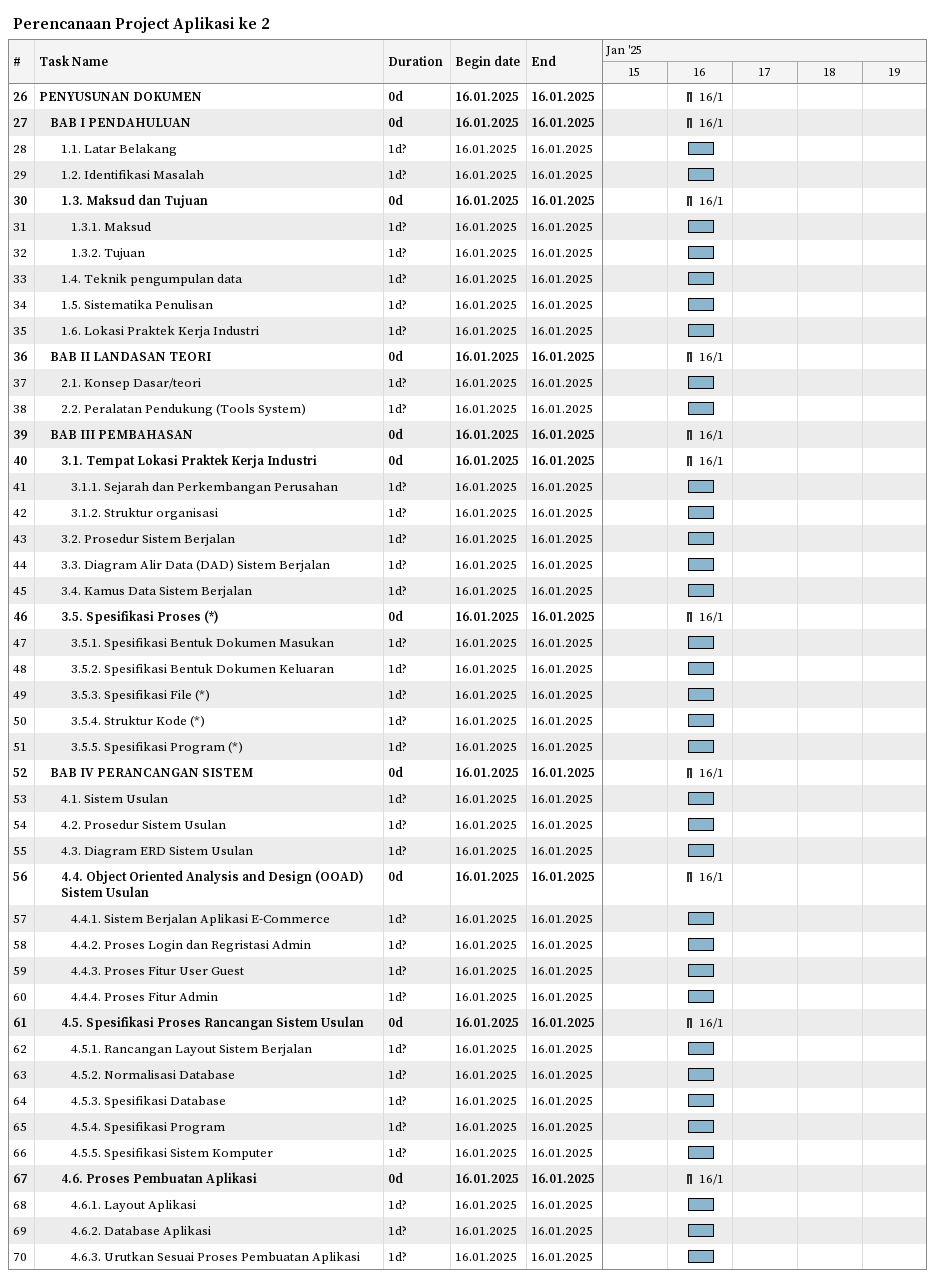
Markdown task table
Perencanaan Project Aplikasi ke 2

| ID | Level | Task | Duration | Start | Finish |
|---|---|---|---|---|---|
| 26 | 1 | **PENYUSUNAN DOKUMEN** | 0d | 2025-01-16 | 2025-01-16 |
| 27 | 2 | **BAB I PENDAHULUAN** | 0d | 2025-01-16 | 2025-01-16 |
| 28 | 3 | 1.1. Latar Belakang | 1d? | 2025-01-16 | 2025-01-16 |
| 29 | 3 | 1.2. Identifikasi Masalah | 1d? | 2025-01-16 | 2025-01-16 |
| 30 | 3 | **1.3. Maksud dan Tujuan** | 0d | 2025-01-16 | 2025-01-16 |
| 31 | 4 | 1.3.1. Maksud | 1d? | 2025-01-16 | 2025-01-16 |
| 32 | 4 | 1.3.2. Tujuan | 1d? | 2025-01-16 | 2025-01-16 |
| 33 | 3 | 1.4. Teknik pengumpulan data | 1d? | 2025-01-16 | 2025-01-16 |
| 34 | 3 | 1.5. Sistematika Penulisan | 1d? | 2025-01-16 | 2025-01-16 |
| 35 | 3 | 1.6. Lokasi Praktek Kerja Industri | 1d? | 2025-01-16 | 2025-01-16 |
| 36 | 2 | **BAB II LANDASAN TEORI** | 0d | 2025-01-16 | 2025-01-16 |
| 37 | 3 | 2.1. Konsep Dasar/teori | 1d? | 2025-01-16 | 2025-01-16 |
| 38 | 3 | 2.2. Peralatan Pendukung (Tools System) | 1d? | 2025-01-16 | 2025-01-16 |
| 39 | 2 | **BAB III PEMBAHASAN** | 0d | 2025-01-16 | 2025-01-16 |
| 40 | 3 | **3.1. Tempat Lokasi Praktek Kerja Industri** | 0d | 2025-01-16 | 2025-01-16 |
| 41 | 4 | 3.1.1. Sejarah dan Perkembangan Perusahan | 1d? | 2025-01-16 | 2025-01-16 |
| 42 | 4 | 3.1.2. Struktur organisasi | 1d? | 2025-01-16 | 2025-01-16 |
| 43 | 3 | 3.2. Prosedur Sistem Berjalan | 1d? | 2025-01-16 | 2025-01-16 |
| 44 | 3 | 3.3. Diagram Alir Data (DAD) Sistem Berjalan | 1d? | 2025-01-16 | 2025-01-16 |
| 45 | 3 | 3.4. Kamus Data Sistem Berjalan | 1d? | 2025-01-16 | 2025-01-16 |
| 46 | 3 | **3.5. Spesifikasi Proses (*)** | 0d | 2025-01-16 | 2025-01-16 |
| 47 | 4 | 3.5.1. Spesifikasi Bentuk Dokumen Masukan | 1d? | 2025-01-16 | 2025-01-16 |
| 48 | 4 | 3.5.2. Spesifikasi Bentuk Dokumen Keluaran | 1d? | 2025-01-16 | 2025-01-16 |
| 49 | 4 | 3.5.3. Spesifikasi File (*) | 1d? | 2025-01-16 | 2025-01-16 |
| 50 | 4 | 3.5.4. Struktur Kode (*) | 1d? | 2025-01-16 | 2025-01-16 |
| 51 | 4 | 3.5.5. Spesifikasi Program (*) | 1d? | 2025-01-16 | 2025-01-16 |
| 52 | 2 | **BAB IV PERANCANGAN SISTEM** | 0d | 2025-01-16 | 2025-01-16 |
| 53 | 3 | 4.1. Sistem Usulan | 1d? | 2025-01-16 | 2025-01-16 |
| 54 | 3 | 4.2. Prosedur Sistem Usulan | 1d? | 2025-01-16 | 2025-01-16 |
| 55 | 3 | 4.3. Diagram ERD Sistem Usulan | 1d? | 2025-01-16 | 2025-01-16 |
| 56 | 3 | **4.4. Object Oriented Analysis and Design (OOAD) Sistem Usulan** | 0d | 2025-01-16 | 2025-01-16 |
| 57 | 4 | 4.4.1. Sistem Berjalan Aplikasi E-Commerce | 1d? | 2025-01-16 | 2025-01-16 |
| 58 | 4 | 4.4.2. Proses Login dan Regristasi Admin | 1d? | 2025-01-16 | 2025-01-16 |
| 59 | 4 | 4.4.3. Proses Fitur User Guest | 1d? | 2025-01-16 | 2025-01-16 |
| 60 | 4 | 4.4.4. Proses Fitur Admin | 1d? | 2025-01-16 | 2025-01-16 |
| 61 | 3 | **4.5. Spesifikasi Proses Rancangan Sistem Usulan** | 0d | 2025-01-16 | 2025-01-16 |
| 62 | 4 | 4.5.1. Rancangan Layout Sistem Berjalan | 1d? | 2025-01-16 | 2025-01-16 |
| 63 | 4 | 4.5.2. Normalisasi Database | 1d? | 2025-01-16 | 2025-01-16 |
| 64 | 4 | 4.5.3. Spesifikasi Database | 1d? | 2025-01-16 | 2025-01-16 |
| 65 | 4 | 4.5.4. Spesifikasi Program | 1d? | 2025-01-16 | 2025-01-16 |
| 66 | 4 | 4.5.5. Spesifikasi Sistem Komputer | 1d? | 2025-01-16 | 2025-01-16 |
| 67 | 3 | **4.6. Proses Pembuatan Aplikasi** | 0d | 2025-01-16 | 2025-01-16 |
| 68 | 4 | 4.6.1. Layout Aplikasi | 1d? | 2025-01-16 | 2025-01-16 |
| 69 | 4 | 4.6.2. Database Aplikasi | 1d? | 2025-01-16 | 2025-01-16 |
| 70 | 4 | 4.6.3. Urutkan Sesuai Proses Pembuatan Aplikasi | 1d? | 2025-01-16 | 2025-01-16 |
